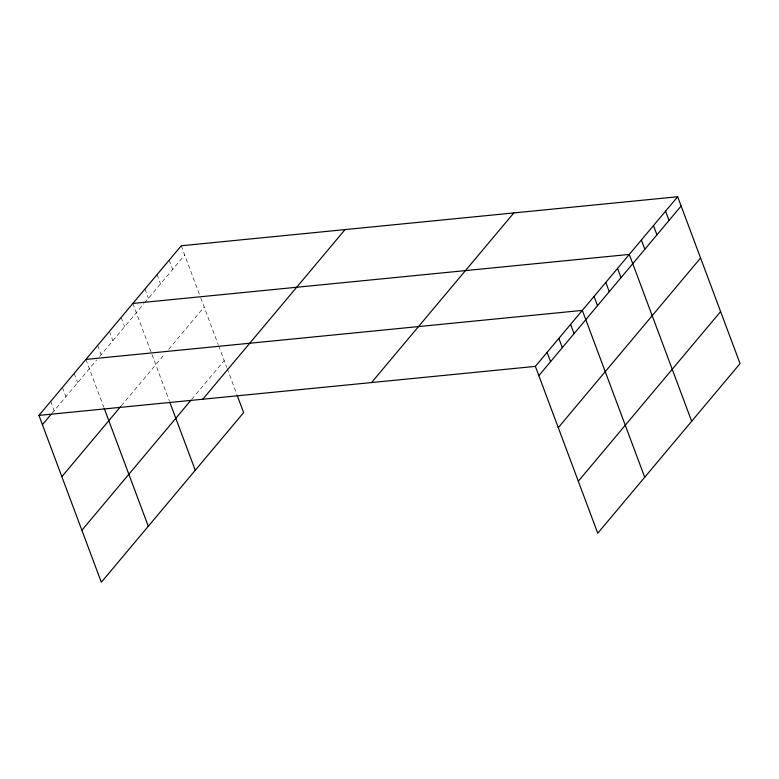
<?xml version="1.0" encoding="UTF-8"?>
<svg xmlns="http://www.w3.org/2000/svg" width="779" height="779" viewBox="0 0 779 779"><rect width="100%" height="100%" fill="white"/><g stroke="black" fill="none" stroke-linecap="round" stroke-linejoin="round"><path stroke-width="0.58" stroke-dasharray="3.9 2.92" d="M51.95 413.298L96.713 359.947M99.644 356.451L143.891 303.703M144.651 302.797L184.72 255.035M121.29 405.82L164.846 353.9M168.634 349.391L204.156 307.033M191.683 399.364L224.196 360.619M181.254 245.765L200.359 296.867M200.778 297.997L218.227 344.659M218.656 345.798L226.728 367.396M227.147 368.525L236.874 394.525M169.16 260.186L172.626 269.456M157.066 274.607L160.523 283.877M144.962 289.028L148.429 298.289M132.868 303.44L151.554 353.413M151.973 354.542L169.413 401.195M121.135 317.442L124.591 326.713M109.391 331.435L112.858 340.705M97.648 345.428L101.114 354.698M85.914 359.421L103.743 407.125M74.171 373.423L77.637 382.684M62.427 387.416L65.894 396.686M50.693 401.409L54.16 410.679"/><path stroke-width="1.17" d="M237.293 395.664L243.632 412.617L101.328 582.254L38.95 415.402L181.254 245.765L677.672 196.746L740.05 363.598L597.746 533.235L535.368 366.383L677.672 196.746M42.417 424.672L51.219 414.175M61.862 476.67L120.56 406.696M81.892 530.256L190.933 400.27M202.764 399.228L345.068 229.591M371.544 382.557L513.848 212.92M538.834 375.653L681.128 206.016M558.27 427.652L700.574 258.015M578.3 481.227L720.604 311.59M132.868 303.44L629.286 254.421L691.664 421.273M85.914 359.421L582.322 310.402L644.71 477.254M38.95 415.402L535.368 366.383M665.568 211.167L669.034 220.438M653.474 225.589L656.94 234.849M641.38 240L644.846 249.27M617.543 268.414L621.009 277.684M605.809 282.417L609.266 291.677M594.065 296.409L597.532 305.68M570.588 324.395L574.055 333.665M558.845 338.398L562.311 347.658M547.101 352.39L550.568 361.66M169.841 402.334L195.256 470.292M104.172 408.254L148.292 526.273"/></g></svg>
